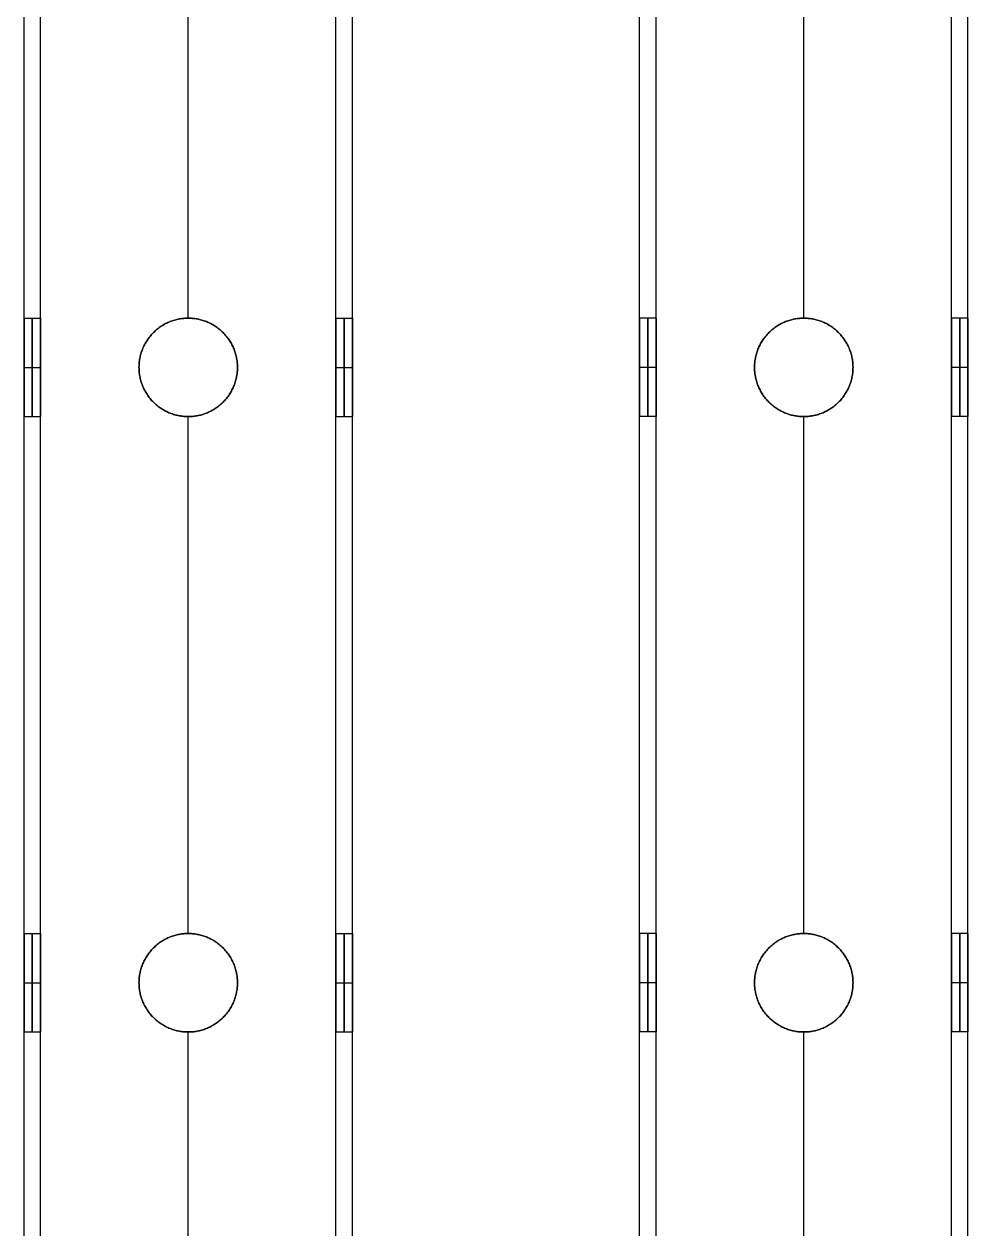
# Model space of a CAD drawing. Header units: millimetres. Extents: x -5956 to -4640, y -5088 to -3772.
# Drawn here: x -5355.6 to -5240.6, y -4647.4 to -4500.6 of the extents above; entities that cross this region are included whole.
import ezdxf

# ---------------------------------------------------------------- set-up
doc = ezdxf.new("R2010")
doc.units = ezdxf.units.MM
doc.header["$MEASUREMENT"] = 0
doc.layers.add('staal', color=5, linetype='Continuous', true_color=0x0000ff)

msp = doc.modelspace()

# ---------------------------------------------------------------- linework, layer by layer
at = {"layer": 'staal'}
for p, q in [((-5355.61, -4536.39, 1641.01), (-5353.61, -4536.39, 1641.01)), ((-5335.61, -4536.39, 1623.01), (-5335.61, -4536.39, 1621.01)), ((-5335.61, -4536.39, 1661.01), (-5335.61, -4536.39, 1659.01)), ((-5317.61, -4536.39, 1641.01), (-5315.61, -4536.39, 1641.01)), ((-5278.61, -4536.39, -404.81), (-5280.61, -4536.39, -404.81)), ((-5260.61, -4536.39, -422.81), (-5260.61, -4536.39, -424.81)), ((-5260.61, -4536.39, -384.81), (-5260.61, -4536.39, -386.81)), ((-5240.61, -4536.39, -404.81), (-5242.61, -4536.39, -404.81)), ((-5355.61, -4542.39, 1647.01), (-5353.61, -4542.39, 1647.01)), ((-5355.61, -4542.39, 1635.01), (-5353.61, -4542.39, 1635.01)), ((-5341.61, -4542.39, 1623.01), (-5341.61, -4542.39, 1621.01)), ((-5341.61, -4542.39, 1661.01), (-5341.61, -4542.39, 1659.01)), ((-5329.61, -4542.39, 1623.01), (-5329.61, -4542.39, 1621.01)), ((-5329.61, -4542.39, 1661.01), (-5329.61, -4542.39, 1659.01)), ((-5317.61, -4542.39, 1647.01), (-5315.61, -4542.39, 1647.01)), ((-5317.61, -4542.39, 1635.01), (-5315.61, -4542.39, 1635.01)), ((-5278.61, -4542.39, -398.81), (-5280.61, -4542.39, -398.81)), ((-5278.61, -4542.39, -410.81), (-5280.61, -4542.39, -410.81)), ((-5266.61, -4542.39, -422.81), (-5266.61, -4542.39, -424.81)), ((-5266.61, -4542.39, -384.81), (-5266.61, -4542.39, -386.81)), ((-5254.61, -4542.39, -422.81), (-5254.61, -4542.39, -424.81)), ((-5254.61, -4542.39, -384.81), (-5254.61, -4542.39, -386.81)), ((-5240.61, -4542.39, -398.81), (-5242.61, -4542.39, -398.81)), ((-5240.61, -4542.39, -410.81), (-5242.61, -4542.39, -410.81)), ((-5355.61, -4548.39, 1641.01), (-5353.61, -4548.39, 1641.01)), ((-5335.61, -4548.39, 1623.01), (-5335.61, -4548.39, 1621.01)), ((-5335.61, -4548.39, 1661.01), (-5335.61, -4548.39, 1659.01)), ((-5317.61, -4548.39, 1641.01), (-5315.61, -4548.39, 1641.01)), ((-5278.61, -4548.39, -404.81), (-5280.61, -4548.39, -404.81)), ((-5260.61, -4548.39, -422.81), (-5260.61, -4548.39, -424.81)), ((-5260.61, -4548.39, -384.81), (-5260.61, -4548.39, -386.81)), ((-5240.61, -4548.39, -404.81), (-5242.61, -4548.39, -404.81)), ((-5355.61, -4611.39, 1641.01), (-5353.61, -4611.39, 1641.01)), ((-5335.61, -4611.39, 1623.01), (-5335.61, -4611.39, 1621.01)), ((-5335.61, -4611.39, 1661.01), (-5335.61, -4611.39, 1659.01)), ((-5317.61, -4611.39, 1641.01), (-5315.61, -4611.39, 1641.01)), ((-5278.61, -4611.39, -404.81), (-5280.61, -4611.39, -404.81)), ((-5260.61, -4611.39, -422.81), (-5260.61, -4611.39, -424.81)), ((-5260.61, -4611.39, -384.81), (-5260.61, -4611.39, -386.81)), ((-5240.61, -4611.39, -404.81), (-5242.61, -4611.39, -404.81)), ((-5355.61, -4617.39, 1647.01), (-5353.61, -4617.39, 1647.01)), ((-5355.61, -4617.39, 1635.01), (-5353.61, -4617.39, 1635.01)), ((-5341.61, -4617.39, 1623.01), (-5341.61, -4617.39, 1621.01)), ((-5341.61, -4617.39, 1661.01), (-5341.61, -4617.39, 1659.01)), ((-5329.61, -4617.39, 1623.01), (-5329.61, -4617.39, 1621.01)), ((-5329.61, -4617.39, 1661.01), (-5329.61, -4617.39, 1659.01)), ((-5317.61, -4617.39, 1647.01), (-5315.61, -4617.39, 1647.01)), ((-5317.61, -4617.39, 1635.01), (-5315.61, -4617.39, 1635.01)), ((-5278.61, -4617.39, -398.81), (-5280.61, -4617.39, -398.81)), ((-5278.61, -4617.39, -410.81), (-5280.61, -4617.39, -410.81)), ((-5266.61, -4617.39, -422.81), (-5266.61, -4617.39, -424.81)), ((-5266.61, -4617.39, -384.81), (-5266.61, -4617.39, -386.81)), ((-5254.61, -4617.39, -422.81), (-5254.61, -4617.39, -424.81)), ((-5254.61, -4617.39, -384.81), (-5254.61, -4617.39, -386.81)), ((-5240.61, -4617.39, -398.81), (-5242.61, -4617.39, -398.81)), ((-5240.61, -4617.39, -410.81), (-5242.61, -4617.39, -410.81)), ((-5355.61, -4623.39, 1641.01), (-5353.61, -4623.39, 1641.01)), ((-5335.61, -4623.39, 1623.01), (-5335.61, -4623.39, 1621.01)), ((-5335.61, -4623.39, 1661.01), (-5335.61, -4623.39, 1659.01)), ((-5317.61, -4623.39, 1641.01), (-5315.61, -4623.39, 1641.01)), ((-5278.61, -4623.39, -404.81), (-5280.61, -4623.39, -404.81)), ((-5260.61, -4623.39, -422.81), (-5260.61, -4623.39, -424.81)), ((-5260.61, -4623.39, -384.81), (-5260.61, -4623.39, -386.81)), ((-5240.61, -4623.39, -404.81), (-5242.61, -4623.39, -404.81))]:
    msp.add_line(p, q, dxfattribs=at)
for points in [[(-5355.61, -5047.89, 1621.01), (-5355.61, -4730.14, 1621.01), (-5355.61, -4412.39, 1621.01)], [(-5355.61, -5047.89, 1661.01), (-5355.61, -4730.14, 1661.01), (-5355.61, -4412.39, 1661.01)], [(-5353.61, -5047.89, 1623.01), (-5353.61, -4730.14, 1623.01), (-5353.61, -4412.39, 1623.01)], [(-5353.61, -5047.89, 1659.01), (-5353.61, -4730.14, 1659.01), (-5353.61, -4412.39, 1659.01)], [(-5317.61, -5047.89, 1623.01), (-5317.61, -4730.14, 1623.01), (-5317.61, -4412.39, 1623.01)], [(-5317.61, -5047.89, 1659.01), (-5317.61, -4730.14, 1659.01), (-5317.61, -4412.39, 1659.01)], [(-5315.61, -5047.89, 1621.01), (-5315.61, -4730.14, 1621.01), (-5315.61, -4412.39, 1621.01)], [(-5315.61, -5047.89, 1661.01), (-5315.61, -4730.14, 1661.01), (-5315.61, -4412.39, 1661.01)], [(-5280.61, -5047.89, -424.81), (-5280.61, -4730.14, -424.81), (-5280.61, -4412.39, -424.81)], [(-5280.61, -5047.89, -384.81), (-5280.61, -4730.14, -384.81), (-5280.61, -4412.39, -384.81)], [(-5278.61, -5047.89, -422.81), (-5278.61, -4730.14, -422.81), (-5278.61, -4412.39, -422.81)], [(-5278.61, -5047.89, -386.81), (-5278.61, -4730.14, -386.81), (-5278.61, -4412.39, -386.81)], [(-5242.61, -5047.89, -422.81), (-5242.61, -4730.14, -422.81), (-5242.61, -4412.39, -422.81)], [(-5242.61, -5047.89, -386.81), (-5242.61, -4730.14, -386.81), (-5242.61, -4412.39, -386.81)], [(-5240.61, -5047.89, -424.81), (-5240.61, -4730.14, -424.81), (-5240.61, -4412.39, -424.81)], [(-5240.61, -5047.89, -384.81), (-5240.61, -4730.14, -384.81), (-5240.61, -4412.39, -384.81)], [(-5355.61, -4536.39, 1641.01), (-5355.61, -4504.89, 1641.01), (-5355.61, -4473.39, 1641.01)], [(-5353.61, -4536.39, 1641.01), (-5353.61, -4504.89, 1641.01), (-5353.61, -4473.39, 1641.01)], [(-5335.61, -4536.39, 1621.01), (-5335.61, -4504.89, 1621.01), (-5335.61, -4473.39, 1621.01)], [(-5335.61, -4536.39, 1661.01), (-5335.61, -4504.89, 1661.01), (-5335.61, -4473.39, 1661.01)], [(-5335.61, -4536.39, 1623.01), (-5335.61, -4504.89, 1623.01), (-5335.61, -4473.39, 1623.01)], [(-5335.61, -4536.39, 1659.01), (-5335.61, -4504.89, 1659.01), (-5335.61, -4473.39, 1659.01)], [(-5317.61, -4536.39, 1641.01), (-5317.61, -4504.89, 1641.01), (-5317.61, -4473.39, 1641.01)], [(-5315.61, -4536.39, 1641.01), (-5315.61, -4504.89, 1641.01), (-5315.61, -4473.39, 1641.01)], [(-5280.61, -4536.39, -404.81), (-5280.61, -4504.89, -404.81), (-5280.61, -4473.39, -404.81)], [(-5278.61, -4536.39, -404.81), (-5278.61, -4504.89, -404.81), (-5278.61, -4473.39, -404.81)], [(-5260.61, -4536.39, -424.81), (-5260.61, -4504.89, -424.81), (-5260.61, -4473.39, -424.81)], [(-5260.61, -4536.39, -384.81), (-5260.61, -4504.89, -384.81), (-5260.61, -4473.39, -384.81)], [(-5260.61, -4536.39, -422.81), (-5260.61, -4504.89, -422.81), (-5260.61, -4473.39, -422.81)], [(-5260.61, -4536.39, -386.81), (-5260.61, -4504.89, -386.81), (-5260.61, -4473.39, -386.81)], [(-5242.61, -4536.39, -404.81), (-5242.61, -4504.89, -404.81), (-5242.61, -4473.39, -404.81)], [(-5240.61, -4536.39, -404.81), (-5240.61, -4504.89, -404.81), (-5240.61, -4473.39, -404.81)], [(-5355.61, -4611.39, 1641.01), (-5355.61, -4579.89, 1641.01), (-5355.61, -4548.39, 1641.01)], [(-5353.61, -4611.39, 1641.01), (-5353.61, -4579.89, 1641.01), (-5353.61, -4548.39, 1641.01)], [(-5335.61, -4611.39, 1621.01), (-5335.61, -4579.89, 1621.01), (-5335.61, -4548.39, 1621.01)], [(-5335.61, -4611.39, 1661.01), (-5335.61, -4579.89, 1661.01), (-5335.61, -4548.39, 1661.01)], [(-5335.61, -4611.39, 1623.01), (-5335.61, -4579.89, 1623.01), (-5335.61, -4548.39, 1623.01)], [(-5335.61, -4611.39, 1659.01), (-5335.61, -4579.89, 1659.01), (-5335.61, -4548.39, 1659.01)], [(-5317.61, -4611.39, 1641.01), (-5317.61, -4579.89, 1641.01), (-5317.61, -4548.39, 1641.01)], [(-5315.61, -4611.39, 1641.01), (-5315.61, -4579.89, 1641.01), (-5315.61, -4548.39, 1641.01)], [(-5280.61, -4611.39, -404.81), (-5280.61, -4579.89, -404.81), (-5280.61, -4548.39, -404.81)], [(-5278.61, -4611.39, -404.81), (-5278.61, -4579.89, -404.81), (-5278.61, -4548.39, -404.81)], [(-5260.61, -4611.39, -424.81), (-5260.61, -4579.89, -424.81), (-5260.61, -4548.39, -424.81)], [(-5260.61, -4611.39, -384.81), (-5260.61, -4579.89, -384.81), (-5260.61, -4548.39, -384.81)], [(-5260.61, -4611.39, -422.81), (-5260.61, -4579.89, -422.81), (-5260.61, -4548.39, -422.81)], [(-5260.61, -4611.39, -386.81), (-5260.61, -4579.89, -386.81), (-5260.61, -4548.39, -386.81)], [(-5242.61, -4611.39, -404.81), (-5242.61, -4579.89, -404.81), (-5242.61, -4548.39, -404.81)], [(-5240.61, -4611.39, -404.81), (-5240.61, -4579.89, -404.81), (-5240.61, -4548.39, -404.81)], [(-5355.61, -4686.39, 1641.01), (-5355.61, -4654.89, 1641.01), (-5355.61, -4623.39, 1641.01)], [(-5353.61, -4686.39, 1641.01), (-5353.61, -4654.89, 1641.01), (-5353.61, -4623.39, 1641.01)], [(-5335.61, -4686.39, 1621.01), (-5335.61, -4654.89, 1621.01), (-5335.61, -4623.39, 1621.01)], [(-5335.61, -4686.39, 1661.01), (-5335.61, -4654.89, 1661.01), (-5335.61, -4623.39, 1661.01)], [(-5335.61, -4686.39, 1623.01), (-5335.61, -4654.89, 1623.01), (-5335.61, -4623.39, 1623.01)], [(-5335.61, -4686.39, 1659.01), (-5335.61, -4654.89, 1659.01), (-5335.61, -4623.39, 1659.01)], [(-5317.61, -4686.39, 1641.01), (-5317.61, -4654.89, 1641.01), (-5317.61, -4623.39, 1641.01)], [(-5315.61, -4686.39, 1641.01), (-5315.61, -4654.89, 1641.01), (-5315.61, -4623.39, 1641.01)], [(-5280.61, -4686.39, -404.81), (-5280.61, -4654.89, -404.81), (-5280.61, -4623.39, -404.81)], [(-5278.61, -4686.39, -404.81), (-5278.61, -4654.89, -404.81), (-5278.61, -4623.39, -404.81)], [(-5260.61, -4686.39, -424.81), (-5260.61, -4654.89, -424.81), (-5260.61, -4623.39, -424.81)], [(-5260.61, -4686.39, -384.81), (-5260.61, -4654.89, -384.81), (-5260.61, -4623.39, -384.81)], [(-5260.61, -4686.39, -422.81), (-5260.61, -4654.89, -422.81), (-5260.61, -4623.39, -422.81)], [(-5260.61, -4686.39, -386.81), (-5260.61, -4654.89, -386.81), (-5260.61, -4623.39, -386.81)], [(-5242.61, -4686.39, -404.81), (-5242.61, -4654.89, -404.81), (-5242.61, -4623.39, -404.81)], [(-5240.61, -4686.39, -404.81), (-5240.61, -4654.89, -404.81), (-5240.61, -4623.39, -404.81)]]:
    msp.add_open_spline(points, degree=2, dxfattribs=at)
for points, weights, knots in [([(-5355.61, -4542.39, 1647.01), (-5355.61, -4536.39, 1647.01), (-5355.61, -4536.39, 1641.01), (-5355.61, -4536.39, 1635.01), (-5355.61, -4542.39, 1635.01), (-5355.61, -4548.39, 1635.01), (-5355.61, -4548.39, 1641.01), (-5355.61, -4548.39, 1647.01), (-5355.61, -4542.39, 1647.01)], [1, 0.707106781187, 1, 0.707106781187, 1, 0.707106781187, 1, 0.707106781187, 1], [0, 0, 0, 7.853982, 7.853982, 15.707963, 15.707963, 23.561945, 23.561945, 31.415927, 31.415927, 31.415927]), ([(-5354.61, -4542.39, 1647.01), (-5354.61, -4536.39, 1647.01), (-5354.61, -4536.39, 1641.01), (-5354.61, -4536.39, 1635.01), (-5354.61, -4542.39, 1635.01), (-5354.61, -4548.39, 1635.01), (-5354.61, -4548.39, 1641.01), (-5354.61, -4548.39, 1647.01), (-5354.61, -4542.39, 1647.01)], [1, 0.707106781187, 1, 0.707106781187, 1, 0.707106781187, 1, 0.707106781187, 1], [0, 0, 0, 7.853982, 7.853982, 15.707963, 15.707963, 23.561945, 23.561945, 31.415927, 31.415927, 31.415927]), ([(-5353.61, -4542.39, 1647.01), (-5353.61, -4548.39, 1647.01), (-5353.61, -4548.39, 1641.01), (-5353.61, -4548.39, 1635.01), (-5353.61, -4542.39, 1635.01), (-5353.61, -4536.39, 1635.01), (-5353.61, -4536.39, 1641.01), (-5353.61, -4536.39, 1647.01), (-5353.61, -4542.39, 1647.01)], [1, 0.707106781187, 1, 0.707106781187, 1, 0.707106781187, 1, 0.707106781187, 1], [-31.415927, -31.415927, -31.415927, -23.561945, -23.561945, -15.707963, -15.707963, -7.853982, -7.853982, 0, 0, 0]), ([(-5329.61, -4542.39, 1621.01), (-5329.61, -4548.39, 1621.01), (-5335.61, -4548.39, 1621.01), (-5341.61, -4548.39, 1621.01), (-5341.61, -4542.39, 1621.01), (-5341.61, -4536.39, 1621.01), (-5335.61, -4536.39, 1621.01), (-5329.61, -4536.39, 1621.01), (-5329.61, -4542.39, 1621.01)], [1, 0.707106781187, 1, 0.707106781187, 1, 0.707106781187, 1, 0.707106781187, 1], [-31.415927, -31.415927, -31.415927, -23.561945, -23.561945, -15.707963, -15.707963, -7.853982, -7.853982, 0, 0, 0]), ([(-5329.61, -4542.39, 1661.01), (-5329.61, -4536.39, 1661.01), (-5335.61, -4536.39, 1661.01), (-5341.61, -4536.39, 1661.01), (-5341.61, -4542.39, 1661.01), (-5341.61, -4548.39, 1661.01), (-5335.61, -4548.39, 1661.01), (-5329.61, -4548.39, 1661.01), (-5329.61, -4542.39, 1661.01)], [1, 0.707106781187, 1, 0.707106781187, 1, 0.707106781187, 1, 0.707106781187, 1], [0, 0, 0, 7.853982, 7.853982, 15.707963, 15.707963, 23.561945, 23.561945, 31.415927, 31.415927, 31.415927]), ([(-5329.61, -4542.39, 1623.01), (-5329.61, -4536.39, 1623.01), (-5335.61, -4536.39, 1623.01), (-5341.61, -4536.39, 1623.01), (-5341.61, -4542.39, 1623.01), (-5341.61, -4548.39, 1623.01), (-5335.61, -4548.39, 1623.01), (-5329.61, -4548.39, 1623.01), (-5329.61, -4542.39, 1623.01)], [1, 0.707106781187, 1, 0.707106781187, 1, 0.707106781187, 1, 0.707106781187, 1], [0, 0, 0, 7.853982, 7.853982, 15.707963, 15.707963, 23.561945, 23.561945, 31.415927, 31.415927, 31.415927]), ([(-5329.61, -4542.39, 1659.01), (-5329.61, -4548.39, 1659.01), (-5335.61, -4548.39, 1659.01), (-5341.61, -4548.39, 1659.01), (-5341.61, -4542.39, 1659.01), (-5341.61, -4536.39, 1659.01), (-5335.61, -4536.39, 1659.01), (-5329.61, -4536.39, 1659.01), (-5329.61, -4542.39, 1659.01)], [1, 0.707106781187, 1, 0.707106781187, 1, 0.707106781187, 1, 0.707106781187, 1], [-31.415927, -31.415927, -31.415927, -23.561945, -23.561945, -15.707963, -15.707963, -7.853982, -7.853982, 0, 0, 0]), ([(-5329.61, -4542.39, 1622.01), (-5329.61, -4536.39, 1622.01), (-5335.61, -4536.39, 1622.01), (-5341.61, -4536.39, 1622.01), (-5341.61, -4542.39, 1622.01), (-5341.61, -4548.39, 1622.01), (-5335.61, -4548.39, 1622.01), (-5329.61, -4548.39, 1622.01), (-5329.61, -4542.39, 1622.01)], [1, 0.707106781187, 1, 0.707106781187, 1, 0.707106781187, 1, 0.707106781187, 1], [0, 0, 0, 7.853982, 7.853982, 15.707963, 15.707963, 23.561945, 23.561945, 31.415927, 31.415927, 31.415927]), ([(-5329.61, -4542.39, 1660.01), (-5329.61, -4536.39, 1660.01), (-5335.61, -4536.39, 1660.01), (-5341.61, -4536.39, 1660.01), (-5341.61, -4542.39, 1660.01), (-5341.61, -4548.39, 1660.01), (-5335.61, -4548.39, 1660.01), (-5329.61, -4548.39, 1660.01), (-5329.61, -4542.39, 1660.01)], [1, 0.707106781187, 1, 0.707106781187, 1, 0.707106781187, 1, 0.707106781187, 1], [0, 0, 0, 7.853982, 7.853982, 15.707963, 15.707963, 23.561945, 23.561945, 31.415927, 31.415927, 31.415927]), ([(-5317.61, -4542.39, 1647.01), (-5317.61, -4536.39, 1647.01), (-5317.61, -4536.39, 1641.01), (-5317.61, -4536.39, 1635.01), (-5317.61, -4542.39, 1635.01), (-5317.61, -4548.39, 1635.01), (-5317.61, -4548.39, 1641.01), (-5317.61, -4548.39, 1647.01), (-5317.61, -4542.39, 1647.01)], [0.999999860338, 0.707106851018, 1, 0.707106781187, 1, 0.707106781187, 1, 0.707106851018, 0.999999860338], [0, 0, 0, 7.853981, 7.853981, 15.707963, 15.707963, 23.561946, 23.561946, 31.415927, 31.415927, 31.415927]), ([(-5316.61, -4542.39, 1647.01), (-5316.61, -4536.39, 1647.01), (-5316.61, -4536.39, 1641.01), (-5316.61, -4536.39, 1635.01), (-5316.61, -4542.39, 1635.01), (-5316.61, -4548.39, 1635.01), (-5316.61, -4548.39, 1641.01), (-5316.61, -4548.39, 1647.01), (-5316.61, -4542.39, 1647.01)], [1, 0.707106781187, 1, 0.707106781187, 1, 0.707106781187, 1, 0.707106781187, 1], [0, 0, 0, 7.853982, 7.853982, 15.707963, 15.707963, 23.561945, 23.561945, 31.415927, 31.415927, 31.415927]), ([(-5315.61, -4542.39, 1647.01), (-5315.61, -4548.39, 1647.01), (-5315.61, -4548.39, 1641.01), (-5315.61, -4548.39, 1635.01), (-5315.61, -4542.39, 1635.01), (-5315.61, -4536.39, 1635.01), (-5315.61, -4536.39, 1641.01), (-5315.61, -4536.39, 1647.01), (-5315.61, -4542.39, 1647.01)], [1, 0.707106781187, 1, 0.707106781187, 1, 0.707106781187, 1, 0.707106781187, 1], [-31.415927, -31.415927, -31.415927, -23.561945, -23.561945, -15.707963, -15.707963, -7.853982, -7.853982, 0, 0, 0]), ([(-5280.61, -4542.39, -398.81), (-5280.61, -4548.39, -398.81), (-5280.61, -4548.39, -404.81), (-5280.61, -4548.39, -410.81), (-5280.61, -4542.39, -410.81), (-5280.61, -4536.39, -410.81), (-5280.61, -4536.39, -404.81), (-5280.61, -4536.39, -398.81), (-5280.61, -4542.39, -398.81)], [1, 0.707106781187, 1, 0.707106781187, 1, 0.707106781187, 1, 0.707106781187, 1], [-31.415927, -31.415927, -31.415927, -23.561945, -23.561945, -15.707963, -15.707963, -7.853982, -7.853982, 0, 0, 0]), ([(-5279.61, -4542.39, -398.81), (-5279.61, -4536.39, -398.81), (-5279.61, -4536.39, -404.81), (-5279.61, -4536.39, -410.81), (-5279.61, -4542.39, -410.81), (-5279.61, -4548.39, -410.81), (-5279.61, -4548.39, -404.81), (-5279.61, -4548.39, -398.81), (-5279.61, -4542.39, -398.81)], [1, 0.707106781187, 1, 0.707106781187, 1, 0.707106781187, 1, 0.707106781187, 1], [0, 0, 0, 7.853982, 7.853982, 15.707963, 15.707963, 23.561945, 23.561945, 31.415927, 31.415927, 31.415927]), ([(-5278.61, -4542.39, -398.81), (-5278.61, -4536.39, -398.81), (-5278.61, -4536.39, -404.81), (-5278.61, -4536.39, -410.81), (-5278.61, -4542.39, -410.81), (-5278.61, -4548.39, -410.81), (-5278.61, -4548.39, -404.81), (-5278.61, -4548.39, -398.81), (-5278.61, -4542.39, -398.81)], [0.999999860338, 0.707106851018, 1, 0.707106781187, 1, 0.707106781187, 1, 0.707106851018, 0.999999860338], [0, 0, 0, 7.853981, 7.853981, 15.707963, 15.707963, 23.561946, 23.561946, 31.415927, 31.415927, 31.415927]), ([(-5266.61, -4542.39, -424.81), (-5266.61, -4548.39, -424.81), (-5260.61, -4548.39, -424.81), (-5254.61, -4548.39, -424.81), (-5254.61, -4542.39, -424.81), (-5254.61, -4536.39, -424.81), (-5260.61, -4536.39, -424.81), (-5266.61, -4536.39, -424.81), (-5266.61, -4542.39, -424.81)], [1, 0.707106781187, 1, 0.707106781187, 1, 0.707106781187, 1, 0.707106781187, 1], [-31.415927, -31.415927, -31.415927, -23.561945, -23.561945, -15.707963, -15.707963, -7.853982, -7.853982, 0, 0, 0]), ([(-5266.61, -4542.39, -384.81), (-5266.61, -4536.39, -384.81), (-5260.61, -4536.39, -384.81), (-5254.61, -4536.39, -384.81), (-5254.61, -4542.39, -384.81), (-5254.61, -4548.39, -384.81), (-5260.61, -4548.39, -384.81), (-5266.61, -4548.39, -384.81), (-5266.61, -4542.39, -384.81)], [1, 0.707106781187, 1, 0.707106781187, 1, 0.707106781187, 1, 0.707106781187, 1], [0, 0, 0, 7.853982, 7.853982, 15.707963, 15.707963, 23.561945, 23.561945, 31.415927, 31.415927, 31.415927]), ([(-5266.61, -4542.39, -422.81), (-5266.61, -4536.39, -422.81), (-5260.61, -4536.39, -422.81), (-5254.61, -4536.39, -422.81), (-5254.61, -4542.39, -422.81), (-5254.61, -4548.39, -422.81), (-5260.61, -4548.39, -422.81), (-5266.61, -4548.39, -422.81), (-5266.61, -4542.39, -422.81)], [1, 0.707106781187, 1, 0.707106781187, 1, 0.707106781187, 1, 0.707106781187, 1], [0, 0, 0, 7.853982, 7.853982, 15.707963, 15.707963, 23.561945, 23.561945, 31.415927, 31.415927, 31.415927]), ([(-5266.61, -4542.39, -386.81), (-5266.61, -4548.39, -386.81), (-5260.61, -4548.39, -386.81), (-5254.61, -4548.39, -386.81), (-5254.61, -4542.39, -386.81), (-5254.61, -4536.39, -386.81), (-5260.61, -4536.39, -386.81), (-5266.61, -4536.39, -386.81), (-5266.61, -4542.39, -386.81)], [1, 0.707106781187, 1, 0.707106781187, 1, 0.707106781187, 1, 0.707106781187, 1], [-31.415927, -31.415927, -31.415927, -23.561945, -23.561945, -15.707963, -15.707963, -7.853982, -7.853982, 0, 0, 0]), ([(-5266.61, -4542.39, -423.81), (-5266.61, -4536.39, -423.81), (-5260.61, -4536.39, -423.81), (-5254.61, -4536.39, -423.81), (-5254.61, -4542.39, -423.81), (-5254.61, -4548.39, -423.81), (-5260.61, -4548.39, -423.81), (-5266.61, -4548.39, -423.81), (-5266.61, -4542.39, -423.81)], [1, 0.707106781187, 1, 0.707106781187, 1, 0.707106781187, 1, 0.707106781187, 1], [0, 0, 0, 7.853982, 7.853982, 15.707963, 15.707963, 23.561945, 23.561945, 31.415927, 31.415927, 31.415927]), ([(-5266.61, -4542.39, -385.81), (-5266.61, -4536.39, -385.81), (-5260.61, -4536.39, -385.81), (-5254.61, -4536.39, -385.81), (-5254.61, -4542.39, -385.81), (-5254.61, -4548.39, -385.81), (-5260.61, -4548.39, -385.81), (-5266.61, -4548.39, -385.81), (-5266.61, -4542.39, -385.81)], [1, 0.707106781187, 1, 0.707106781187, 1, 0.707106781187, 1, 0.707106781187, 1], [0, 0, 0, 7.853982, 7.853982, 15.707963, 15.707963, 23.561945, 23.561945, 31.415927, 31.415927, 31.415927]), ([(-5242.61, -4542.39, -398.81), (-5242.61, -4548.39, -398.81), (-5242.61, -4548.39, -404.81), (-5242.61, -4548.39, -410.81), (-5242.61, -4542.39, -410.81), (-5242.61, -4536.39, -410.81), (-5242.61, -4536.39, -404.81), (-5242.61, -4536.39, -398.81), (-5242.61, -4542.39, -398.81)], [1, 0.707106781187, 1, 0.707106781187, 1, 0.707106781187, 1, 0.707106781187, 1], [-31.415927, -31.415927, -31.415927, -23.561945, -23.561945, -15.707963, -15.707963, -7.853982, -7.853982, 0, 0, 0]), ([(-5241.61, -4542.39, -398.81), (-5241.61, -4536.39, -398.81), (-5241.61, -4536.39, -404.81), (-5241.61, -4536.39, -410.81), (-5241.61, -4542.39, -410.81), (-5241.61, -4548.39, -410.81), (-5241.61, -4548.39, -404.81), (-5241.61, -4548.39, -398.81), (-5241.61, -4542.39, -398.81)], [1, 0.707106781187, 1, 0.707106781187, 1, 0.707106781187, 1, 0.707106781187, 1], [0, 0, 0, 7.853982, 7.853982, 15.707963, 15.707963, 23.561945, 23.561945, 31.415927, 31.415927, 31.415927]), ([(-5240.61, -4542.39, -398.81), (-5240.61, -4536.39, -398.81), (-5240.61, -4536.39, -404.81), (-5240.61, -4536.39, -410.81), (-5240.61, -4542.39, -410.81), (-5240.61, -4548.39, -410.81), (-5240.61, -4548.39, -404.81), (-5240.61, -4548.39, -398.81), (-5240.61, -4542.39, -398.81)], [1, 0.707106781187, 1, 0.707106781187, 1, 0.707106781187, 1, 0.707106781187, 1], [0, 0, 0, 7.853982, 7.853982, 15.707963, 15.707963, 23.561945, 23.561945, 31.415927, 31.415927, 31.415927]), ([(-5355.61, -4617.39, 1647.01), (-5355.61, -4611.39, 1647.01), (-5355.61, -4611.39, 1641.01), (-5355.61, -4611.39, 1635.01), (-5355.61, -4617.39, 1635.01), (-5355.61, -4623.39, 1635.01), (-5355.61, -4623.39, 1641.01), (-5355.61, -4623.39, 1647.01), (-5355.61, -4617.39, 1647.01)], [1, 0.707106781187, 1, 0.707106781187, 1, 0.707106781187, 1, 0.707106781187, 1], [0, 0, 0, 7.853982, 7.853982, 15.707963, 15.707963, 23.561945, 23.561945, 31.415927, 31.415927, 31.415927]), ([(-5354.61, -4617.39, 1647.01), (-5354.61, -4611.39, 1647.01), (-5354.61, -4611.39, 1641.01), (-5354.61, -4611.39, 1635.01), (-5354.61, -4617.39, 1635.01), (-5354.61, -4623.39, 1635.01), (-5354.61, -4623.39, 1641.01), (-5354.61, -4623.39, 1647.01), (-5354.61, -4617.39, 1647.01)], [1, 0.707106781187, 1, 0.707106781187, 1, 0.707106781187, 1, 0.707106781187, 1], [0, 0, 0, 7.853982, 7.853982, 15.707963, 15.707963, 23.561945, 23.561945, 31.415927, 31.415927, 31.415927]), ([(-5353.61, -4617.39, 1647.01), (-5353.61, -4623.39, 1647.01), (-5353.61, -4623.39, 1641.01), (-5353.61, -4623.39, 1635.01), (-5353.61, -4617.39, 1635.01), (-5353.61, -4611.39, 1635.01), (-5353.61, -4611.39, 1641.01), (-5353.61, -4611.39, 1647.01), (-5353.61, -4617.39, 1647.01)], [1, 0.707106781187, 1, 0.707106781187, 1, 0.707106781187, 1, 0.707106851018, 0.999999860338], [-31.415927, -31.415927, -31.415927, -23.561944, -23.561944, -15.707962, -15.707962, -7.85398, -7.85398, 0, 0, 0]), ([(-5329.61, -4617.39, 1621.01), (-5329.61, -4623.39, 1621.01), (-5335.61, -4623.39, 1621.01), (-5341.61, -4623.39, 1621.01), (-5341.61, -4617.39, 1621.01), (-5341.61, -4611.39, 1621.01), (-5335.61, -4611.39, 1621.01), (-5329.61, -4611.39, 1621.01), (-5329.61, -4617.39, 1621.01)], [1, 0.707106781187, 1, 0.707106781187, 1, 0.707106781187, 1, 0.707106781187, 1], [-31.415927, -31.415927, -31.415927, -23.561945, -23.561945, -15.707963, -15.707963, -7.853982, -7.853982, 0, 0, 0]), ([(-5329.61, -4617.39, 1661.01), (-5329.61, -4611.39, 1661.01), (-5335.61, -4611.39, 1661.01), (-5341.61, -4611.39, 1661.01), (-5341.61, -4617.39, 1661.01), (-5341.61, -4623.39, 1661.01), (-5335.61, -4623.39, 1661.01), (-5329.61, -4623.39, 1661.01), (-5329.61, -4617.39, 1661.01)], [1, 0.707106781187, 1, 0.707106781187, 1, 0.707106781187, 1, 0.707106781187, 1], [0, 0, 0, 7.853982, 7.853982, 15.707963, 15.707963, 23.561945, 23.561945, 31.415927, 31.415927, 31.415927]), ([(-5329.61, -4617.39, 1623.01), (-5329.61, -4611.39, 1623.01), (-5335.61, -4611.39, 1623.01), (-5341.61, -4611.39, 1623.01), (-5341.61, -4617.39, 1623.01), (-5341.61, -4623.39, 1623.01), (-5335.61, -4623.39, 1623.01), (-5329.61, -4623.39, 1623.01), (-5329.61, -4617.39, 1623.01)], [1, 0.707106781187, 1, 0.707106781187, 1, 0.707106781187, 1, 0.707106781187, 1], [0, 0, 0, 7.853982, 7.853982, 15.707963, 15.707963, 23.561945, 23.561945, 31.415927, 31.415927, 31.415927]), ([(-5329.61, -4617.39, 1659.01), (-5329.61, -4623.39, 1659.01), (-5335.61, -4623.39, 1659.01), (-5341.61, -4623.39, 1659.01), (-5341.61, -4617.39, 1659.01), (-5341.61, -4611.39, 1659.01), (-5335.61, -4611.39, 1659.01), (-5329.61, -4611.39, 1659.01), (-5329.61, -4617.39, 1659.01)], [1, 0.707106781187, 1, 0.707106781187, 1, 0.707106781187, 1, 0.707106781187, 1], [-31.415927, -31.415927, -31.415927, -23.561945, -23.561945, -15.707963, -15.707963, -7.853982, -7.853982, 0, 0, 0]), ([(-5329.61, -4617.39, 1622.01), (-5329.61, -4611.39, 1622.01), (-5335.61, -4611.39, 1622.01), (-5341.61, -4611.39, 1622.01), (-5341.61, -4617.39, 1622.01), (-5341.61, -4623.39, 1622.01), (-5335.61, -4623.39, 1622.01), (-5329.61, -4623.39, 1622.01), (-5329.61, -4617.39, 1622.01)], [1, 0.707106781187, 1, 0.707106781187, 1, 0.707106781187, 1, 0.707106781187, 1], [0, 0, 0, 7.853982, 7.853982, 15.707963, 15.707963, 23.561945, 23.561945, 31.415927, 31.415927, 31.415927]), ([(-5329.61, -4617.39, 1660.01), (-5329.61, -4611.39, 1660.01), (-5335.61, -4611.39, 1660.01), (-5341.61, -4611.39, 1660.01), (-5341.61, -4617.39, 1660.01), (-5341.61, -4623.39, 1660.01), (-5335.61, -4623.39, 1660.01), (-5329.61, -4623.39, 1660.01), (-5329.61, -4617.39, 1660.01)], [1, 0.707106781187, 1, 0.707106781187, 1, 0.707106781187, 1, 0.707106781187, 1], [0, 0, 0, 7.853982, 7.853982, 15.707963, 15.707963, 23.561945, 23.561945, 31.415927, 31.415927, 31.415927]), ([(-5317.61, -4617.39, 1647.01), (-5317.61, -4611.39, 1647.01), (-5317.61, -4611.39, 1641.01), (-5317.61, -4611.39, 1635.01), (-5317.61, -4617.39, 1635.01), (-5317.61, -4623.39, 1635.01), (-5317.61, -4623.39, 1641.01), (-5317.61, -4623.39, 1647.01), (-5317.61, -4617.39, 1647.01)], [0.999999860338, 0.707106851018, 1, 0.707106781187, 1, 0.707106781187, 1, 0.707106851018, 0.999999860338], [0, 0, 0, 7.853981, 7.853981, 15.707963, 15.707963, 23.561946, 23.561946, 31.415927, 31.415927, 31.415927]), ([(-5316.61, -4617.39, 1647.01), (-5316.61, -4611.39, 1647.01), (-5316.61, -4611.39, 1641.01), (-5316.61, -4611.39, 1635.01), (-5316.61, -4617.39, 1635.01), (-5316.61, -4623.39, 1635.01), (-5316.61, -4623.39, 1641.01), (-5316.61, -4623.39, 1647.01), (-5316.61, -4617.39, 1647.01)], [1, 0.707106781187, 1, 0.707106781187, 1, 0.707106781187, 1, 0.707106781187, 1], [0, 0, 0, 7.853982, 7.853982, 15.707963, 15.707963, 23.561945, 23.561945, 31.415927, 31.415927, 31.415927]), ([(-5315.61, -4617.39, 1647.01), (-5315.61, -4623.39, 1647.01), (-5315.61, -4623.39, 1641.01), (-5315.61, -4623.39, 1635.01), (-5315.61, -4617.39, 1635.01), (-5315.61, -4611.39, 1635.01), (-5315.61, -4611.39, 1641.01), (-5315.61, -4611.39, 1647.01), (-5315.61, -4617.39, 1647.01)], [1, 0.707106781187, 1, 0.707106781187, 1, 0.707106781187, 1, 0.707106781187, 1], [-31.415927, -31.415927, -31.415927, -23.561945, -23.561945, -15.707963, -15.707963, -7.853982, -7.853982, 0, 0, 0]), ([(-5280.61, -4617.39, -398.81), (-5280.61, -4623.39, -398.81), (-5280.61, -4623.39, -404.81), (-5280.61, -4623.39, -410.81), (-5280.61, -4617.39, -410.81), (-5280.61, -4611.39, -410.81), (-5280.61, -4611.39, -404.81), (-5280.61, -4611.39, -398.81), (-5280.61, -4617.39, -398.81)], [1, 0.707106781187, 1, 0.707106781187, 1, 0.707106781187, 1, 0.707106781187, 1], [-31.415927, -31.415927, -31.415927, -23.561945, -23.561945, -15.707963, -15.707963, -7.853982, -7.853982, 0, 0, 0]), ([(-5279.61, -4617.39, -398.81), (-5279.61, -4611.39, -398.81), (-5279.61, -4611.39, -404.81), (-5279.61, -4611.39, -410.81), (-5279.61, -4617.39, -410.81), (-5279.61, -4623.39, -410.81), (-5279.61, -4623.39, -404.81), (-5279.61, -4623.39, -398.81), (-5279.61, -4617.39, -398.81)], [1, 0.707106781187, 1, 0.707106781187, 1, 0.707106781187, 1, 0.707106781187, 1], [0, 0, 0, 7.853982, 7.853982, 15.707963, 15.707963, 23.561945, 23.561945, 31.415927, 31.415927, 31.415927]), ([(-5278.61, -4617.39, -398.81), (-5278.61, -4611.39, -398.81), (-5278.61, -4611.39, -404.81), (-5278.61, -4611.39, -410.81), (-5278.61, -4617.39, -410.81), (-5278.61, -4623.39, -410.81), (-5278.61, -4623.39, -404.81), (-5278.61, -4623.39, -398.81), (-5278.61, -4617.39, -398.81)], [0.999999860338, 0.707106851018, 1, 0.707106781187, 1, 0.707106781187, 1, 0.707106851018, 0.999999860338], [0, 0, 0, 7.853981, 7.853981, 15.707963, 15.707963, 23.561946, 23.561946, 31.415927, 31.415927, 31.415927]), ([(-5266.61, -4617.39, -424.81), (-5266.61, -4623.39, -424.81), (-5260.61, -4623.39, -424.81), (-5254.61, -4623.39, -424.81), (-5254.61, -4617.39, -424.81), (-5254.61, -4611.39, -424.81), (-5260.61, -4611.39, -424.81), (-5266.61, -4611.39, -424.81), (-5266.61, -4617.39, -424.81)], [1, 0.707106781187, 1, 0.707106781187, 1, 0.707106781187, 1, 0.707106781187, 1], [-31.415927, -31.415927, -31.415927, -23.561945, -23.561945, -15.707963, -15.707963, -7.853982, -7.853982, 0, 0, 0]), ([(-5266.61, -4617.39, -384.81), (-5266.61, -4611.39, -384.81), (-5260.61, -4611.39, -384.81), (-5254.61, -4611.39, -384.81), (-5254.61, -4617.39, -384.81), (-5254.61, -4623.39, -384.81), (-5260.61, -4623.39, -384.81), (-5266.61, -4623.39, -384.81), (-5266.61, -4617.39, -384.81)], [1, 0.707106781187, 1, 0.707106781187, 1, 0.707106781187, 1, 0.707106781187, 1], [0, 0, 0, 7.853982, 7.853982, 15.707963, 15.707963, 23.561945, 23.561945, 31.415927, 31.415927, 31.415927]), ([(-5266.61, -4617.39, -422.81), (-5266.61, -4611.39, -422.81), (-5260.61, -4611.39, -422.81), (-5254.61, -4611.39, -422.81), (-5254.61, -4617.39, -422.81), (-5254.61, -4623.39, -422.81), (-5260.61, -4623.39, -422.81), (-5266.61, -4623.39, -422.81), (-5266.61, -4617.39, -422.81)], [1, 0.707106781187, 1, 0.707106781187, 1, 0.707106781187, 1, 0.707106781187, 1], [0, 0, 0, 7.853982, 7.853982, 15.707963, 15.707963, 23.561945, 23.561945, 31.415927, 31.415927, 31.415927]), ([(-5266.61, -4617.39, -386.81), (-5266.61, -4623.39, -386.81), (-5260.61, -4623.39, -386.81), (-5254.61, -4623.39, -386.81), (-5254.61, -4617.39, -386.81), (-5254.61, -4611.39, -386.81), (-5260.61, -4611.39, -386.81), (-5266.61, -4611.39, -386.81), (-5266.61, -4617.39, -386.81)], [1, 0.707106781187, 1, 0.707106781187, 1, 0.707106781187, 1, 0.707106781187, 1], [-31.415927, -31.415927, -31.415927, -23.561945, -23.561945, -15.707963, -15.707963, -7.853982, -7.853982, 0, 0, 0]), ([(-5266.61, -4617.39, -423.81), (-5266.61, -4611.39, -423.81), (-5260.61, -4611.39, -423.81), (-5254.61, -4611.39, -423.81), (-5254.61, -4617.39, -423.81), (-5254.61, -4623.39, -423.81), (-5260.61, -4623.39, -423.81), (-5266.61, -4623.39, -423.81), (-5266.61, -4617.39, -423.81)], [1, 0.707106781187, 1, 0.707106781187, 1, 0.707106781187, 1, 0.707106781187, 1], [0, 0, 0, 7.853982, 7.853982, 15.707963, 15.707963, 23.561945, 23.561945, 31.415927, 31.415927, 31.415927]), ([(-5266.61, -4617.39, -385.81), (-5266.61, -4611.39, -385.81), (-5260.61, -4611.39, -385.81), (-5254.61, -4611.39, -385.81), (-5254.61, -4617.39, -385.81), (-5254.61, -4623.39, -385.81), (-5260.61, -4623.39, -385.81), (-5266.61, -4623.39, -385.81), (-5266.61, -4617.39, -385.81)], [1, 0.707106781187, 1, 0.707106781187, 1, 0.707106781187, 1, 0.707106781187, 1], [0, 0, 0, 7.853982, 7.853982, 15.707963, 15.707963, 23.561945, 23.561945, 31.415927, 31.415927, 31.415927]), ([(-5242.61, -4617.39, -398.81), (-5242.61, -4623.39, -398.81), (-5242.61, -4623.39, -404.81), (-5242.61, -4623.39, -410.81), (-5242.61, -4617.39, -410.81), (-5242.61, -4611.39, -410.81), (-5242.61, -4611.39, -404.81), (-5242.61, -4611.39, -398.81), (-5242.61, -4617.39, -398.81)], [1, 0.707106781187, 1, 0.707106781187, 1, 0.707106781187, 1, 0.707106851018, 0.999999860338], [-31.415927, -31.415927, -31.415927, -23.561944, -23.561944, -15.707962, -15.707962, -7.85398, -7.85398, 0, 0, 0]), ([(-5241.61, -4617.39, -398.81), (-5241.61, -4611.39, -398.81), (-5241.61, -4611.39, -404.81), (-5241.61, -4611.39, -410.81), (-5241.61, -4617.39, -410.81), (-5241.61, -4623.39, -410.81), (-5241.61, -4623.39, -404.81), (-5241.61, -4623.39, -398.81), (-5241.61, -4617.39, -398.81)], [1, 0.707106781187, 1, 0.707106781187, 1, 0.707106781187, 1, 0.707106781187, 1], [0, 0, 0, 7.853982, 7.853982, 15.707963, 15.707963, 23.561945, 23.561945, 31.415927, 31.415927, 31.415927]), ([(-5240.61, -4617.39, -398.81), (-5240.61, -4611.39, -398.81), (-5240.61, -4611.39, -404.81), (-5240.61, -4611.39, -410.81), (-5240.61, -4617.39, -410.81), (-5240.61, -4623.39, -410.81), (-5240.61, -4623.39, -404.81), (-5240.61, -4623.39, -398.81), (-5240.61, -4617.39, -398.81)], [1, 0.707106781187, 1, 0.707106781187, 1, 0.707106781187, 1, 0.707106781187, 1], [0, 0, 0, 7.853982, 7.853982, 15.707963, 15.707963, 23.561945, 23.561945, 31.415927, 31.415927, 31.415927])]:
    msp.add_rational_spline(points, weights, degree=2, knots=knots, dxfattribs=at)

doc.saveas('drawing.dxf')
